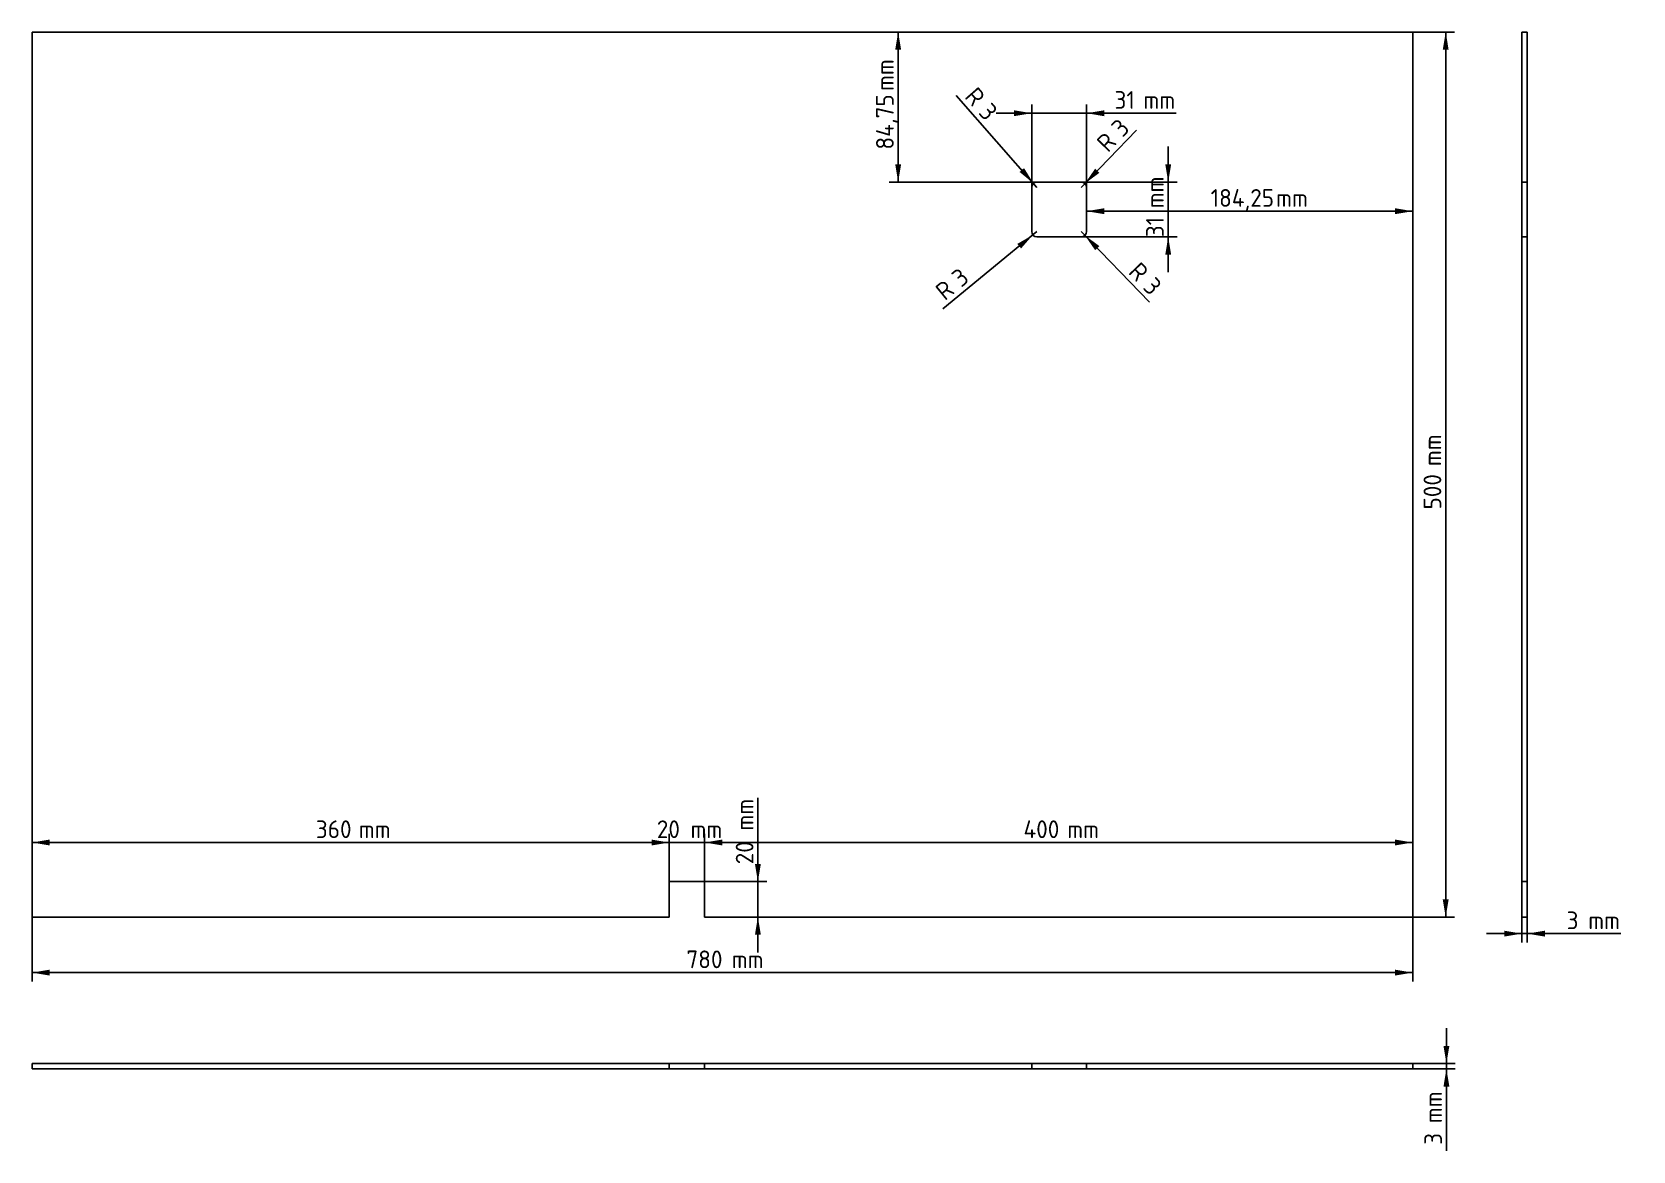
# Model space of a CAD drawing. Header units: millimetres. Extents: x 130 to 1035, y 102 to 734.
import ezdxf
from ezdxf.enums import TextEntityAlignment as Align
from ezdxf.lldxf.tags import DXFTag

# ---------------------------------------------------------------- set-up
doc = ezdxf.new("R2010")
doc.units = ezdxf.units.MM
doc.layers.add('기본값', color=7, linetype='Continuous')
doc.layers.add('아크릴_판_뒷면', color=7, linetype='Continuous')
doc.styles.add('SEACAD_Solid_Edge_ISO', font='seiso.ttf')
tags = doc.linetypes.add('HIDDEN2', pattern=[4.7625, 3.175, -1.5875]).pattern_tags.tags
tags[6:7] = [DXFTag(74, 4), DXFTag(75, 0), DXFTag(340, '0'), DXFTag(46, 0.0), DXFTag(50, 0.0), DXFTag(44, 0.0), DXFTag(45, 0.0)]
tags[4:5] = [DXFTag(74, 4), DXFTag(75, 0), DXFTag(340, '0'), DXFTag(46, 0.0), DXFTag(50, 0.0), DXFTag(44, 0.0), DXFTag(45, 0.0)]
doc.dimstyles.new('ISO_(mm)', dxfattribs={"dimtxt": 10, "dimasz": 10, "dimexe": 5, "dimexo": 0, "dimgap": 2.5, "dimtad": 1, "dimtxsty": 'SEACAD_Solid_Edge_ISO', "dimblk1": '_SE_FILLED', "dimblk2": '_SE_FILLED', "dimsah": 1, "dimcen": 5, "dimadec": 0, "dimazin": 0, "dimtfac": 0.5, "dimtmove": 0, "dimatfit": 3, "dimfxl": 1, "dimarcsym": 0})

# ---------------------------------------------------------------- blocks, each defined once
blk = doc.blocks.new('SE')
at = {"layer": '아크릴_판_뒷면', "color": 7, "linetype": 'Continuous'}
for p, q in [((130.34, 734.37), (130.34, 234.37)), ((910.34, 734.37), (130.34, 734.37)), ((910.34, 234.37), (910.34, 734.37)), ((695.09, 621.62), (695.09, 646.62)), ((698.09, 649.62), (723.09, 649.62)), ((726.09, 646.62), (726.09, 621.62)), ((723.09, 618.62), (698.09, 618.62)), ((490.34, 254.37), (510.34, 254.37)), ((490.34, 234.37), (490.34, 254.37)), ((510.34, 254.37), (510.34, 234.37)), ((130.34, 234.37), (490.34, 234.37)), ((510.34, 234.37), (910.34, 234.37))]:
    blk.add_line(p, q, dxfattribs=at)
for centre, start, end in [((698.09, 646.62), 90, 180), ((723.09, 646.62), 0, 90), ((698.09, 621.62), 180, 270), ((723.09, 621.62), 270, 0)]:
    blk.add_arc(centre, 3, start, end, dxfattribs=at)
blk = doc.blocks.new('SE1')
at = {"layer": '아크릴_판_뒷면', "color": 7, "linetype": 'Continuous'}
for p, q in [((910.34, 151.55), (130.34, 151.55)), ((130.34, 151.55), (130.34, 148.55)), ((910.34, 148.55), (130.34, 148.55)), ((910.34, 151.55), (910.34, 148.55))]:
    blk.add_line(p, q, dxfattribs=at)
at = {"layer": '아크릴_판_뒷면', "color": 7, "linetype": 'HIDDEN2'}
for p, q in [((490.34, 151.55), (490.34, 148.55)), ((510.34, 151.55), (510.34, 148.55)), ((695.09, 151.55), (695.09, 148.55)), ((726.09, 151.55), (726.09, 148.55))]:
    blk.add_line(p, q, dxfattribs=at)
blk = doc.blocks.new('SE2')
at = {"layer": '아크릴_판_뒷면', "color": 7, "linetype": 'Continuous'}
for p, q in [((972.02, 734.37), (972.02, 234.37)), ((972.02, 734.37), (975.02, 734.37)), ((975.02, 734.37), (975.02, 234.37)), ((972.02, 234.37), (975.02, 234.37))]:
    blk.add_line(p, q, dxfattribs=at)
at = {"layer": '아크릴_판_뒷면', "color": 7, "linetype": 'HIDDEN2'}
for p, q in [((972.02, 649.62), (975.02, 649.62)), ((972.02, 618.62), (975.02, 618.62)), ((972.02, 254.37), (975.02, 254.37))]:
    blk.add_line(p, q, dxfattribs=at)
blk = doc.blocks.new('DMBLK81')
at = {"layer": '기본값', "linetype": 'Continuous'}
for points in [[(140.34, 278.15), (130.34, 276.48), (140.34, 274.82)], [(480.34, 278.15), (480.34, 274.82), (490.34, 276.48)]]:
    blk.add_hatch(color=7, dxfattribs=at).paths.add_polyline_path(points)
at = {"layer": '기본값', "color": 7, "linetype": 'Continuous'}
for p, q in [((130.34, 234.37), (130.34, 281.48)), ((490.34, 234.37), (490.34, 281.48)), ((130.34, 276.48), (490.34, 276.48))]:
    blk.add_line(p, q, dxfattribs=at)
at = {"layer": '기본값', "color": 7, "linetype": 'Continuous', "style": 'SEACAD_Solid_Edge_ISO'}
for s, p in [('360', (290.71, 288.98)), ('mm', (314.98, 288.98))]:
    blk.add_text(s, height=10, dxfattribs=at).set_placement(p, align=Align.TOP_LEFT)
blk = doc.blocks.new('_SE_FILLED')
at = {"color": 0}
blk.add_line((0, 0), (-1, 0), dxfattribs=at)
blk.add_solid([(0, 0), (-1, -0.1665), (-1, 0.1665), (0, 0)], dxfattribs=at)
blk = doc.blocks.new('DMBLK82')
at = {"layer": '기본값', "linetype": 'Continuous'}
for points in [[(520.34, 278.15), (510.34, 276.48), (520.34, 274.82)], [(900.34, 278.15), (900.34, 274.82), (910.34, 276.48)]]:
    blk.add_hatch(color=7, dxfattribs=at).paths.add_polyline_path(points)
at = {"layer": '기본값', "color": 7, "linetype": 'Continuous'}
for p, q in [((510.34, 234.37), (510.34, 281.48)), ((910.34, 234.37), (910.34, 281.48)), ((510.34, 276.48), (910.34, 276.48))]:
    blk.add_line(p, q, dxfattribs=at)
at = {"layer": '기본값', "color": 7, "linetype": 'Continuous', "style": 'SEACAD_Solid_Edge_ISO'}
for s, p in [('400', (690.48, 288.98)), ('mm', (715.21, 288.98))]:
    blk.add_text(s, height=10, dxfattribs=at).set_placement(p, align=Align.TOP_LEFT)
blk = doc.blocks.new('DMBLK83')
at = {"layer": '기본값', "linetype": 'Continuous'}
for points in [[(480.34, 278.15), (480.34, 274.82), (490.34, 276.48)], [(520.34, 278.15), (510.34, 276.48), (520.34, 274.82)]]:
    blk.add_hatch(color=7, dxfattribs=at).paths.add_polyline_path(points)
at = {"layer": '기본값', "color": 7, "linetype": 'Continuous'}
for p, q in [((490.34, 254.37), (490.34, 281.48)), ((510.34, 254.37), (510.34, 281.48)), ((470.34, 276.48), (530.34, 276.48))]:
    blk.add_line(p, q, dxfattribs=at)
at = {"layer": '기본값', "color": 7, "linetype": 'Continuous', "style": 'SEACAD_Solid_Edge_ISO'}
for s, p in [('20', (483.32, 288.98)), ('mm', (502.37, 288.98))]:
    blk.add_text(s, height=10, dxfattribs=at).set_placement(p, align=Align.TOP_LEFT)
blk = doc.blocks.new('DMBLK84')
at = {"layer": '기본값', "linetype": 'Continuous'}
for points in [[(542.09, 264.37), (538.76, 264.37), (540.42, 254.37)], [(542.09, 224.37), (540.42, 234.37), (538.76, 224.37)]]:
    blk.add_hatch(color=7, dxfattribs=at).paths.add_polyline_path(points)
at = {"layer": '기본값', "color": 7, "linetype": 'Continuous'}
for p, q in [((540.42, 301.73), (540.42, 214.37)), ((510.34, 254.37), (545.42, 254.37)), ((510.34, 234.37), (545.42, 234.37))]:
    blk.add_line(p, q, dxfattribs=at)
at = {"layer": '기본값', "color": 7, "linetype": 'Continuous', "style": 'SEACAD_Solid_Edge_ISO'}
for s, p in [('mm', (527.92, 283.23)), ('20', (527.92, 264.19))]:
    blk.add_text(s, height=10, rotation=90, dxfattribs=at).set_placement(p, align=Align.TOP_LEFT)
blk = doc.blocks.new('DMBLK85')
at = {"layer": '기본값', "linetype": 'Continuous'}
for points in [[(685.09, 690.16), (685.09, 686.82), (695.09, 688.49)], [(736.09, 690.16), (726.09, 688.49), (736.09, 686.82)]]:
    blk.add_hatch(color=7, dxfattribs=at).paths.add_polyline_path(points)
at = {"layer": '기본값', "color": 7, "linetype": 'Continuous'}
for p, q in [((675.09, 688.49), (776.73, 688.49)), ((695.09, 646.62), (695.09, 693.49)), ((726.09, 634.12), (726.09, 693.49))]:
    blk.add_line(p, q, dxfattribs=at)
at = {"layer": '기본값', "color": 7, "linetype": 'Continuous', "style": 'SEACAD_Solid_Edge_ISO'}
for s, p in [('31', (741.91, 700.99)), ('mm', (758.23, 700.99))]:
    blk.add_text(s, height=10, dxfattribs=at).set_placement(p, align=Align.TOP_LEFT)
blk = doc.blocks.new('DMBLK86')
at = {"layer": '기본값', "linetype": 'Continuous'}
for points in [[(773.89, 659.62), (770.56, 659.62), (772.22, 649.62)], [(773.89, 608.62), (772.22, 618.62), (770.56, 608.62)]]:
    blk.add_hatch(color=7, dxfattribs=at).paths.add_polyline_path(points)
at = {"layer": '기본값', "color": 7, "linetype": 'Continuous'}
for p, q in [((772.22, 669.62), (772.22, 598.62)), ((723.09, 649.62), (777.22, 649.62)), ((710.59, 618.62), (777.22, 618.62))]:
    blk.add_line(p, q, dxfattribs=at)
at = {"layer": '기본값', "color": 7, "linetype": 'Continuous', "style": 'SEACAD_Solid_Edge_ISO'}
for s, p in [('mm', (759.72, 634.78)), ('31', (759.72, 618.46))]:
    blk.add_text(s, height=10, rotation=90, dxfattribs=at).set_placement(p, align=Align.TOP_LEFT)
blk = doc.blocks.new('DMBLK87')
at = {"layer": '기본값', "linetype": 'Continuous'}
blk.add_hatch(color=7, dxfattribs=at).paths.add_polyline_path([(688.26, 655.29), (696.11, 648.87), (690.77, 657.49)])
at = {"layer": '기본값', "color": 7, "linetype": 'Continuous'}
blk.add_line((698.09, 646.62), (652.52, 698.5), dxfattribs=at)
at = {"layer": '기본값', "color": 7, "linetype": 'Continuous', "style": 'SEACAD_Solid_Edge_ISO'}
for s, p in [('R', (664.23, 704.12)), ('3', (672.08, 695.17))]:
    blk.add_text(s, height=10, rotation=311.29521, dxfattribs=at).set_placement(p, align=Align.TOP_LEFT)
blk = doc.blocks.new('DMBLK88')
at = {"layer": '기본값', "linetype": 'Continuous'}
for points in [[(931.06, 161.55), (927.73, 161.55), (929.39, 151.55)], [(931.06, 138.55), (929.39, 148.55), (927.73, 138.55)]]:
    blk.add_hatch(color=7, dxfattribs=at).paths.add_polyline_path(points)
at = {"layer": '기본값', "color": 7, "linetype": 'Continuous'}
for p, q in [((929.39, 171.55), (929.39, 102.22)), ((910.34, 151.55), (934.39, 151.55)), ((910.34, 148.55), (934.39, 148.55))]:
    blk.add_line(p, q, dxfattribs=at)
at = {"layer": '기본값', "color": 7, "linetype": 'Continuous', "style": 'SEACAD_Solid_Edge_ISO'}
for s, p in [('mm', (916.89, 117.94)), ('3', (916.89, 105.72))]:
    blk.add_text(s, height=10, rotation=90, dxfattribs=at).set_placement(p, align=Align.TOP_LEFT)
blk = doc.blocks.new('DMBLK89')
at = {"layer": '기본값', "linetype": 'Continuous'}
for points in [[(962.02, 223.34), (972.02, 225.01), (962.02, 226.67)], [(985.02, 223.34), (985.02, 226.67), (975.02, 225.01)]]:
    blk.add_hatch(color=7, dxfattribs=at).paths.add_polyline_path(points)
at = {"layer": '기본값', "color": 7, "linetype": 'Continuous'}
for p, q in [((972.02, 234.37), (972.02, 220.01)), ((975.02, 234.37), (975.02, 220.01)), ((952.02, 225.01), (1028.02, 225.01))]:
    blk.add_line(p, q, dxfattribs=at)
at = {"layer": '기본값', "color": 7, "linetype": 'Continuous', "style": 'SEACAD_Solid_Edge_ISO'}
for s, p in [('3', (997.3, 237.51)), ('mm', (1009.52, 237.51))]:
    blk.add_text(s, height=10, dxfattribs=at).set_placement(p, align=Align.TOP_LEFT)
blk = doc.blocks.new('DMBLK90')
at = {"layer": '기본값', "linetype": 'Continuous'}
blk.add_hatch(color=7, dxfattribs=at).paths.add_polyline_path([(689.1, 612.09), (695.77, 619.72), (686.98, 614.67)])
at = {"layer": '기본값', "color": 7, "linetype": 'Continuous'}
blk.add_line((698.09, 621.62), (644.95, 578.06), dxfattribs=at)
at = {"layer": '기본값', "color": 7, "linetype": 'Continuous', "style": 'SEACAD_Solid_Edge_ISO'}
for s, p in [('3', (648.95, 597.49)), ('R', (639.74, 589.94))]:
    blk.add_text(s, height=10, rotation=39.34373, dxfattribs=at).set_placement(p, align=Align.TOP_LEFT)
blk = doc.blocks.new('DMBLK91')
at = {"layer": '기본값', "linetype": 'Continuous'}
blk.add_hatch(color=7, dxfattribs=at).paths.add_polyline_path([(730.92, 657.13), (725.18, 648.78), (733.32, 654.82)])
at = {"layer": '기본값', "color": 7, "linetype": 'Continuous'}
blk.add_line((723.09, 646.62), (754.3, 678.97), dxfattribs=at)
at = {"layer": '기본값', "color": 7, "linetype": 'Continuous', "style": 'SEACAD_Solid_Edge_ISO'}
for s, p in [('3', (739.25, 681.37)), ('R', (730.98, 672.79))]:
    blk.add_text(s, height=10, rotation=46.02538, dxfattribs=at).set_placement(p, align=Align.TOP_LEFT)
blk = doc.blocks.new('DMBLK92')
at = {"layer": '기본값', "linetype": 'Continuous'}
blk.add_hatch(color=7, dxfattribs=at).paths.add_polyline_path([(733.33, 613.44), (725.18, 619.46), (730.94, 611.12)])
at = {"layer": '기본값', "color": 7, "linetype": 'Continuous'}
blk.add_line((723.09, 621.62), (761.72, 581.7), dxfattribs=at)
at = {"layer": '기본값', "color": 7, "linetype": 'Continuous', "style": 'SEACAD_Solid_Edge_ISO'}
for s, p in [('R', (756.35, 605.22)), ('3', (764.64, 596.66))]:
    blk.add_text(s, height=10, rotation=314.05924, dxfattribs=at).set_placement(p, align=Align.TOP_LEFT)
blk = doc.blocks.new('DMBLK93')
at = {"layer": '기본값', "linetype": 'Continuous'}
for points in [[(736.09, 631.47), (736.09, 634.81), (726.09, 633.14)], [(900.34, 631.47), (910.34, 633.14), (900.34, 634.81)]]:
    blk.add_hatch(color=7, dxfattribs=at).paths.add_polyline_path(points)
at = {"layer": '기본값', "color": 7, "linetype": 'Continuous'}
blk.add_line((726.09, 633.14), (910.34, 633.14), dxfattribs=at)
at = {"layer": '기본값', "color": 7, "linetype": 'Continuous', "style": 'SEACAD_Solid_Edge_ISO'}
for s, p in [('184,25', (796.18, 645.64)), ('mm', (833.18, 645.64))]:
    blk.add_text(s, height=10, dxfattribs=at).set_placement(p, align=Align.TOP_LEFT)
blk = doc.blocks.new('DMBLK94')
at = {"layer": '기본값', "linetype": 'Continuous'}
for points in [[(618, 724.37), (621.33, 724.37), (619.67, 734.37)], [(618, 659.62), (619.67, 649.62), (621.33, 659.62)]]:
    blk.add_hatch(color=7, dxfattribs=at).paths.add_polyline_path(points)
at = {"layer": '기본값', "color": 7, "linetype": 'Continuous'}
for p, q in [((619.67, 649.62), (619.67, 734.37)), ((698.09, 649.62), (614.67, 649.62))]:
    blk.add_line(p, q, dxfattribs=at)
at = {"layer": '기본값', "color": 7, "linetype": 'Continuous', "style": 'SEACAD_Solid_Edge_ISO'}
for s, p in [('mm', (607.17, 701.06)), ('84,75', (607.17, 667.93))]:
    blk.add_text(s, height=10, rotation=90, dxfattribs=at).set_placement(p, align=Align.TOP_LEFT)
blk = doc.blocks.new('DMBLK95')
at = {"layer": '기본값', "linetype": 'Continuous'}
for points in [[(930.65, 724.37), (928.99, 734.37), (927.32, 724.37)], [(930.65, 244.37), (927.32, 244.37), (928.99, 234.37)]]:
    blk.add_hatch(color=7, dxfattribs=at).paths.add_polyline_path(points)
at = {"layer": '기본값', "color": 7, "linetype": 'Continuous'}
for p, q in [((910.34, 734.37), (933.99, 734.37)), ((928.99, 234.37), (928.99, 734.37)), ((910.34, 234.37), (933.99, 234.37))]:
    blk.add_line(p, q, dxfattribs=at)
at = {"layer": '기본값', "color": 7, "linetype": 'Continuous', "style": 'SEACAD_Solid_Edge_ISO'}
for s, p in [('mm', (916.49, 489.12)), ('500', (916.49, 464.62))]:
    blk.add_text(s, height=10, rotation=90, dxfattribs=at).set_placement(p, align=Align.TOP_LEFT)
blk = doc.blocks.new('DMBLK96')
at = {"layer": '기본값', "linetype": 'Continuous'}
for points in [[(140.34, 201.32), (140.34, 204.65), (130.34, 202.98)], [(900.34, 201.32), (910.34, 202.98), (900.34, 204.65)]]:
    blk.add_hatch(color=7, dxfattribs=at).paths.add_polyline_path(points)
at = {"layer": '기본값', "color": 7, "linetype": 'Continuous'}
for p, q in [((130.34, 234.37), (130.34, 197.98)), ((910.34, 234.37), (910.34, 197.98)), ((130.34, 202.98), (910.34, 202.98))]:
    blk.add_line(p, q, dxfattribs=at)
at = {"layer": '기본값', "color": 7, "linetype": 'Continuous', "style": 'SEACAD_Solid_Edge_ISO'}
for s, p in [('780', (500.02, 215.48)), ('mm', (525.66, 215.48))]:
    blk.add_text(s, height=10, dxfattribs=at).set_placement(p, align=Align.TOP_LEFT)

msp = doc.modelspace()

# ---------------------------------------------------------------- block references
at = {"layer": '기본값'}
for name in ['SE', 'SE2', 'SE1']:
    msp.add_blockref(name, (0, 0), dxfattribs=at)

# ---------------------------------------------------------------- dimensions: what is measured, and where the dimension line sits
at = {"layer": '기본값', "color": 7, "linetype": 'Continuous'}
for base, p1, p2, angle, picture, middle, dimtype in [((619.668, 734.368), (698.093, 649.618), (910.343, 734.368), 90, 'DMBLK94', (619.668, 691.993), 160), ((928.986, 234.368), (910.343, 234.368), (910.343, 734.368), 90, 'DMBLK95', (928.986, 484.368), 161), ((772.222, 618.618), (723.093, 649.618), (710.593, 618.618), 90, 'DMBLK86', (772.222, 634.118), 160), ((540.424, 254.368), (510.343, 254.368), (510.343, 234.368), 270, 'DMBLK84', (540.424, 260.688), 161), ((130.343, 276.484), (130.343, 234.368), (490.343, 234.368), 0, 'DMBLK81', (310.343, 276.484), 161), ((490.343, 276.484), (490.343, 254.368), (510.343, 254.368), 0, 'DMBLK83', (500.343, 276.484), 161), ((510.343, 276.484), (510.343, 234.368), (910.343, 234.368), 0, 'DMBLK82', (710.343, 276.484), 161), ((972.017, 225.006), (972.017, 234.368), (975.017, 234.368), 0, 'DMBLK89', (993.796, 225.006), 161), ((130.343, 202.984), (130.343, 234.368), (910.343, 234.368), 0, 'DMBLK96', (520.343, 202.984), 161), ((929.393, 151.55), (910.343, 151.55), (910.343, 148.55), 270, 'DMBLK88', (929.393, 136.444), 161)]:
    dim = msp.add_linear_dim(base=base, p1=p1, p2=p2, angle=angle, text='\\A1;<> mm', dimstyle='ISO_(mm)', dxfattribs=at)
    dim.commit()
    dim.dimension.update_dxf_attribs({"geometry": picture, "text_midpoint": middle, "dimtype": dimtype})
for base, p1, p2, picture, middle in [((910.343, 633.139), (726.093, 646.618), (910.343, 734.368), 'DMBLK93', (822.18, 633.139)), ((726.093, 688.49), (695.093, 621.618), (726.093, 634.118), 'DMBLK85', (738.413, 688.49))]:
    dim = msp.add_linear_dim(base=base, p1=p1, p2=p2, text='\\A1;<> mm', dimstyle='ISO_(mm)', dxfattribs=at)
    dim.commit()
    dim.dimension.update_dxf_attribs({"geometry": picture, "text_midpoint": middle, "dimtype": 160})
for center, mpoint, picture, middle in [((698.093, 646.618), (696.113, 648.872), 'DMBLK87', (668.453, 680.362)), ((723.093, 646.618), (725.176, 648.777), 'DMBLK91', (737.545, 661.597)), ((698.093, 621.618), (695.773, 619.716), 'DMBLK90', (663.619, 593.358)), ((723.093, 621.618), (725.179, 619.462), 'DMBLK92', (744.937, 599.045))]:
    dim = msp.add_radius_dim(center=center, mpoint=mpoint, text='\\A1;<>', dimstyle='ISO_(mm)', override={"dimtolj": 1}, dxfattribs=at)
    dim.commit()
    dim.dimension.update_dxf_attribs({"geometry": picture, "text_midpoint": middle, "dimtype": 164})

doc.saveas('drawing.dxf')
